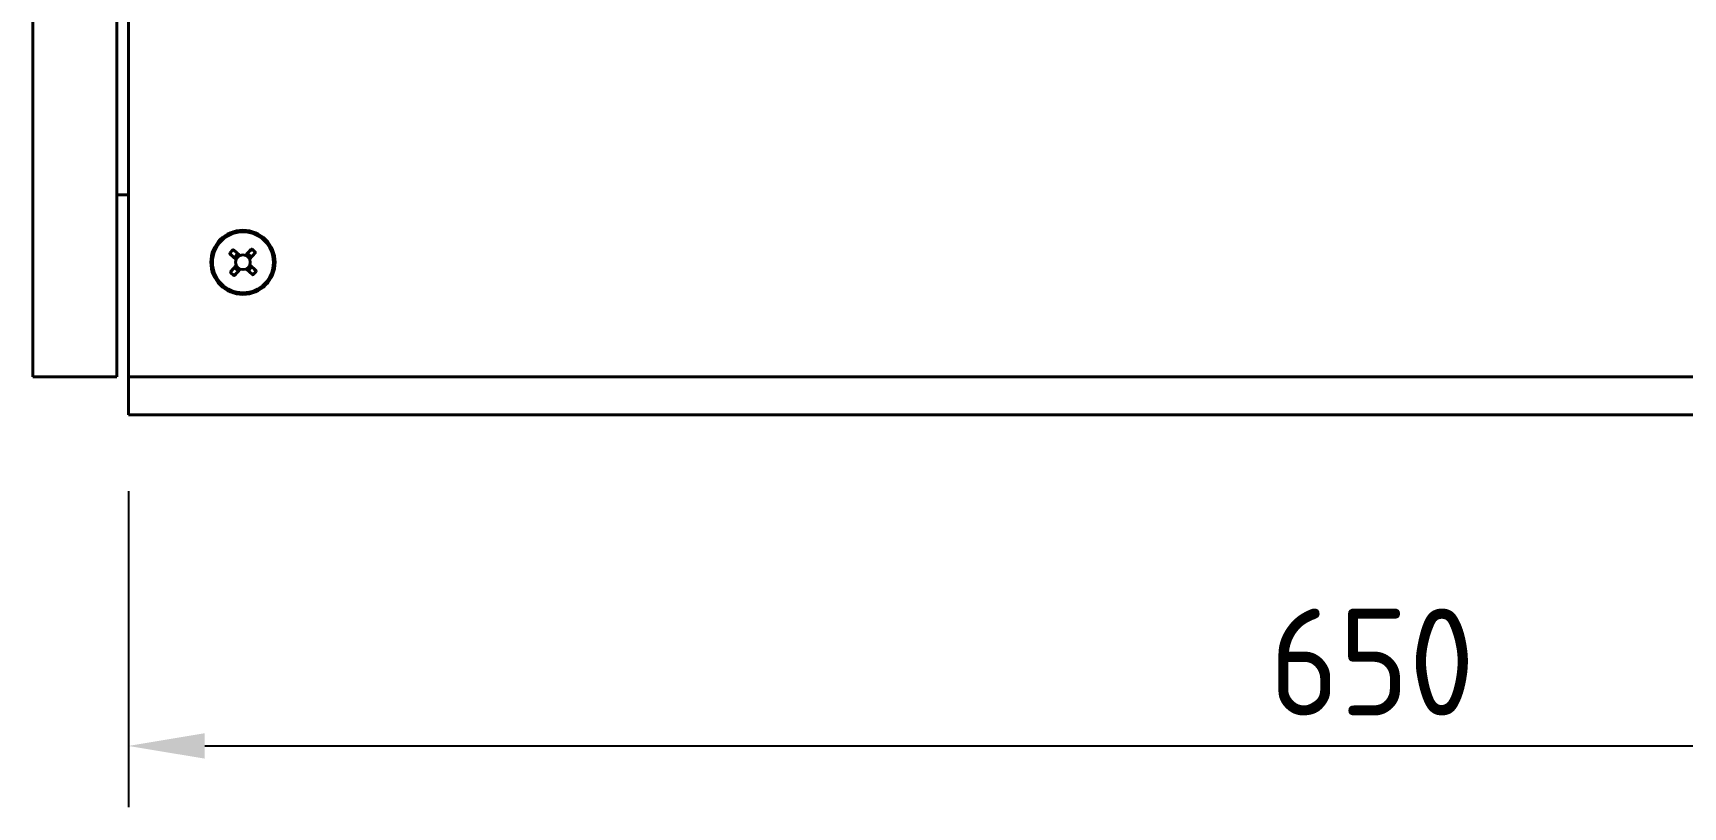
# Model space of a CAD drawing. Header units: inches. Extents: x 6934 to 18973, y 4254 to 7629.
# Drawn here: x 9613.1 to 10045.3, y 5268 to 5470.8 of the extents above; entities that cross this region are included whole.
import ezdxf

# ---------------------------------------------------------------- set-up
doc = ezdxf.new("R2010")
doc.units = ezdxf.units.IN
doc.header["$MEASUREMENT"] = 0
for name, color, linetype, lineweight, true_color in [('POWER SUPPLY CASE OUTLINE$0$가시적인 것(ISO)', 3, 'Continuous', 40, 0x00ff00), ('POWER SUPPLY CASE OUTLINE$0$가시적인 좁은 것(ISO)', 3, 'Continuous', 35, 0x00ff00), ('POWER SUPPLY CASE OUTLINE$0$치수(ISO)', 2, 'Continuous', 25, 0xffff00)]:
    doc.layers.add(name, color=color, linetype=linetype, lineweight=lineweight, true_color=true_color)
doc.styles.add('POWER SUPPLY CASE OUTLINE$0$치수 텍스트_PSTEK_POSCO', font='isocp.shx')
doc.dimstyles.new('POWER SUPPLY CASE OUTLINE$0$치수_PSTEK_POSCO', dxfattribs={"dimscale": 8, "dimtxt": 3.5, "dimasz": 2.5, "dimexe": 2, "dimexo": 2.5, "dimgap": 1, "dimtad": 1, "dimrnd": 1e-08, "dimdsep": 46, "dimtxsty": 'POWER SUPPLY CASE OUTLINE$0$치수 텍스트_PSTEK_POSCO', "dimcen": 0.09, "dimdle": 10, "dimclrd": 7, "dimclre": 7, "dimclrt": 2, "dimadec": 1, "dimazin": 2, "dimtfac": 1, "dimtmove": 0, "dimatfit": 3, "dimfxl": 0, "dimtolj": 1, "dimlwd": -1, "dimlwe": -1, "dimarcsym": 0})

# ---------------------------------------------------------------- blocks, each defined once
blk = doc.blocks.new('*D90')
at = {"layer": 'POWER SUPPLY CASE OUTLINE$0$치수(ISO)', "color": 7, "transparency": 16777216}
for p, q in [((9638.07, 5350.74), (9638.07, 5268.02)), ((10288.07, 5350.74), (10288.07, 5268.02)), ((9658.07, 5284.02), (10268.07, 5284.02))]:
    blk.add_line(p, q, dxfattribs=at)
for points in [[(9658.07, 5287.35), (9658.07, 5280.69), (9638.07, 5284.02)], [(10268.07, 5287.35), (10268.07, 5280.69), (10288.07, 5284.02)]]:
    blk.add_solid(points, dxfattribs=at)
at = {"layer": 'POWER SUPPLY CASE OUTLINE$0$치수(ISO)', "color": 2, "transparency": 16777216, "insert": (9937.02, 5306.02), "char_height": 28, "attachment_point": 4, "style": 'POWER SUPPLY CASE OUTLINE$0$치수 텍스트_PSTEK_POSCO'}
blk.add_mtext('\\A1;650', dxfattribs=at)

msp = doc.modelspace()

# ---------------------------------------------------------------- linework, layer by layer
at = {"layer": 'POWER SUPPLY CASE OUTLINE$0$가시적인 것(ISO)'}
for p, q in [((9613.072, 5380.744), (9613.072, 6270.744)), ((9635.072, 6270.744), (9635.072, 5380.744)), ((9638.072, 5370.744), (9638.072, 6270.744)), ((9638.072, 5428.444), (9635.072, 5428.444)), ((9664.638, 5413.143), (9665.409, 5413.977)), ((9666.272, 5411.44), (9664.646, 5412.942)), ((9665.61, 5413.985), (9667.236, 5412.484)), ((9665.771, 5411.923), (9666.715, 5412.945)), ((9668.768, 5412.544), (9670.27, 5414.17)), ((9669.251, 5413.045), (9670.273, 5412.101)), ((9671.313, 5413.207), (9669.812, 5411.581)), ((9670.471, 5414.178), (9671.305, 5413.407)), ((9664.831, 5408.282), (9666.333, 5409.908)), ((9665.674, 5407.31), (9664.839, 5408.081)), ((9666.894, 5408.443), (9665.872, 5409.387)), ((9667.376, 5408.944), (9665.874, 5407.318)), ((9670.535, 5407.503), (9668.909, 5409.005)), ((9670.374, 5409.566), (9669.429, 5408.544)), ((9669.872, 5410.048), (9671.498, 5408.546)), ((9671.506, 5408.346), (9670.735, 5407.511)), ((9635.072, 5380.744), (9613.072, 5380.744)), ((9638.072, 5380.744), (10288.072, 5380.744)), ((9638.072, 5370.744), (10288.072, 5370.744))]:
    msp.add_line(p, q, dxfattribs=at)
for radius in [8.4, 8, 1.93]:
    msp.add_circle((9668.072, 5410.744), radius, dxfattribs=at)
for centre, radius, start, end in [((9664.743, 5413.046), 0.142, 137.27237, 227.27237), ((9665.513, 5413.881), 0.142, 47.27237, 137.27237), ((9666.726, 5412.935), 0.0142, 47.27237, 137.27237), ((9669.241, 5413.035), 0.0142, 47.27237, 137.27237), ((9670.375, 5414.074), 0.142, 47.27237, 137.27237), ((9670.263, 5412.091), 0.0142, 317.27237, 47.27237), ((9671.209, 5413.303), 0.142, 317.27237, 47.27237), ((9664.936, 5408.185), 0.142, 137.27237, 227.27237), ((9665.781, 5411.913), 0.0142, 137.27237, 227.27237), ((9665.881, 5409.398), 0.0142, 137.27237, 227.27237), ((9666.904, 5408.453), 0.0142, 227.27237, 317.27237), ((9669.419, 5408.553), 0.0142, 227.27237, 317.27237), ((9670.363, 5409.576), 0.0142, 317.27237, 47.27237), ((9671.402, 5408.442), 0.142, 317.27237, 47.27237), ((9665.77, 5407.415), 0.142, 227.27237, 317.27237), ((9670.631, 5407.608), 0.142, 227.27237, 317.27237)]:
    msp.add_arc(centre, radius, start, end, dxfattribs=at)
at = {"layer": 'POWER SUPPLY CASE OUTLINE$0$가시적인 좁은 것(ISO)'}
for p, q in [((9664.638, 5413.143), (9665.771, 5411.923)), ((9666.715, 5412.945), (9665.409, 5413.977)), ((9670.471, 5414.178), (9669.251, 5413.045)), ((9670.273, 5412.101), (9671.305, 5413.407)), ((9665.872, 5409.387), (9664.839, 5408.081)), ((9665.674, 5407.31), (9666.894, 5408.443)), ((9669.429, 5408.544), (9670.735, 5407.511)), ((9671.506, 5408.346), (9670.374, 5409.566))]:
    msp.add_line(p, q, dxfattribs=at)

# ---------------------------------------------------------------- dimensions: what is measured, and where the dimension line sits
at = {"layer": 'POWER SUPPLY CASE OUTLINE$0$치수(ISO)', "color": 7}
dim = msp.add_linear_dim(base=(10288.072, 5284.02), p1=(9638.072, 5370.744), p2=(10288.072, 5370.744), angle=180, dimstyle='POWER SUPPLY CASE OUTLINE$0$치수_PSTEK_POSCO', override={"dimdec": 2, "dimtp": 0, "dimtm": 0, "dimtdec": 2, "dimtofl": 0, "dimatfit": 1}, dxfattribs=at)
dim.commit()
dim.dimension.update_dxf_attribs({"geometry": '*D90', "text_midpoint": (9963.072, 5284.02), "dimtype": 160})

doc.saveas('drawing.dxf')
